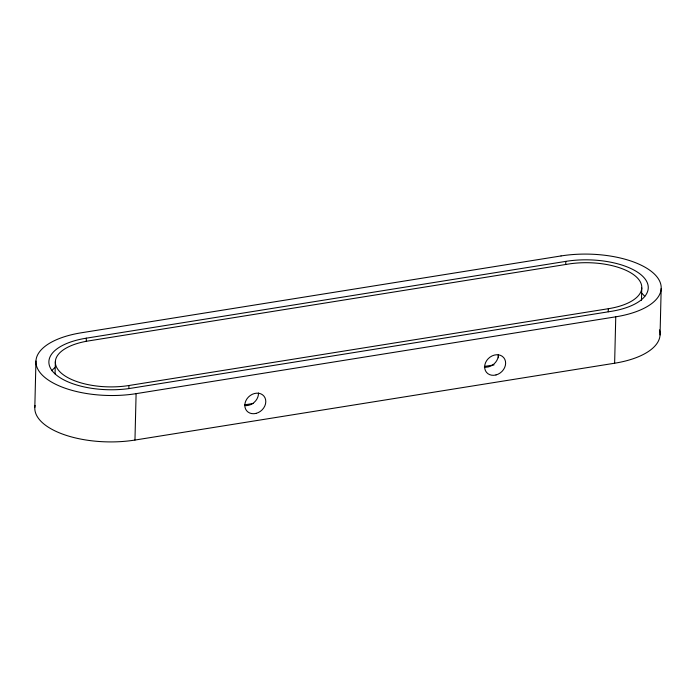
<?xml version="1.0" encoding="UTF-8"?>
<svg xmlns="http://www.w3.org/2000/svg" width="696" height="696" viewBox="0 0 696 696"><rect width="100%" height="100%" fill="white"/><g stroke="black" fill="none" stroke-linecap="round" stroke-linejoin="round"><path stroke-width="1.04" d="M34.817 407.447L35.948 361.041M55.062 373.909L55.358 361.624M86.261 341.24L86.33 338.169L567.666 261.087A59.865 26.526 1.4 0 1 643.87 277.495A59.865 26.526 1.4 0 1 612.637 311.121L129.473 388.507A59.865 26.526 1.4 0 1 53.261 372.099A59.865 26.526 1.4 0 1 84.494 338.482L86.33 338.169M128.873 388.585L128.943 385.514L610.018 308.441A53.392 23.655 1.4 0 0 637.875 278.461A53.392 23.655 1.4 0 0 569.911 263.819L87.113 341.153A53.392 23.655 1.4 0 0 59.264 371.142A53.392 23.655 1.4 0 0 127.229 385.775L128.943 385.514M498.397 357.779L498.475 354.56M565.726 264.445L565.804 261.374M608.243 311.799L608.321 308.728M615.76 316.819L136.103 393.649L134.963 440.055L614.629 363.225L615.76 316.819A72.819 32.26 1.4 0 0 655.867 275.572A72.819 32.26 1.4 0 0 561.037 255.945M641.477 300.254L641.773 287.979M660.052 334.959L661.183 288.553M561.037 255.945L81.371 332.775A72.819 32.26 1.4 0 0 41.264 374.022A72.819 32.26 1.4 0 0 136.103 393.658M244.705 404.837L253.135 403.489M484.538 366.418L494.021 364.904M659.417 329.887A72.819 32.26 1.4 0 1 614.629 363.225M134.963 440.055A72.819 32.26 1.4 0 1 35.061 405.429M258.494 393.014A11.327 9.37 -42 0 1 244.531 405.507M498.327 354.603A11.327 9.37 -42 0 1 484.364 367.088M641.921 293.347A59.865 26.526 1.4 0 1 644.748 296.487M51.817 370.733A59.865 26.526 1.4 0 1 54.749 367.714M495.987 374.953A11.327 9.37 -42 0 0 503.773 357.709A11.327 9.37 -42 0 0 485.651 362.442A11.327 9.37 -42 0 0 495.987 374.953M256.154 413.363A11.327 9.37 -42 0 0 263.941 396.12A11.327 9.37 -42 0 0 245.819 400.853A11.327 9.37 -42 0 0 256.154 413.363"/></g></svg>
